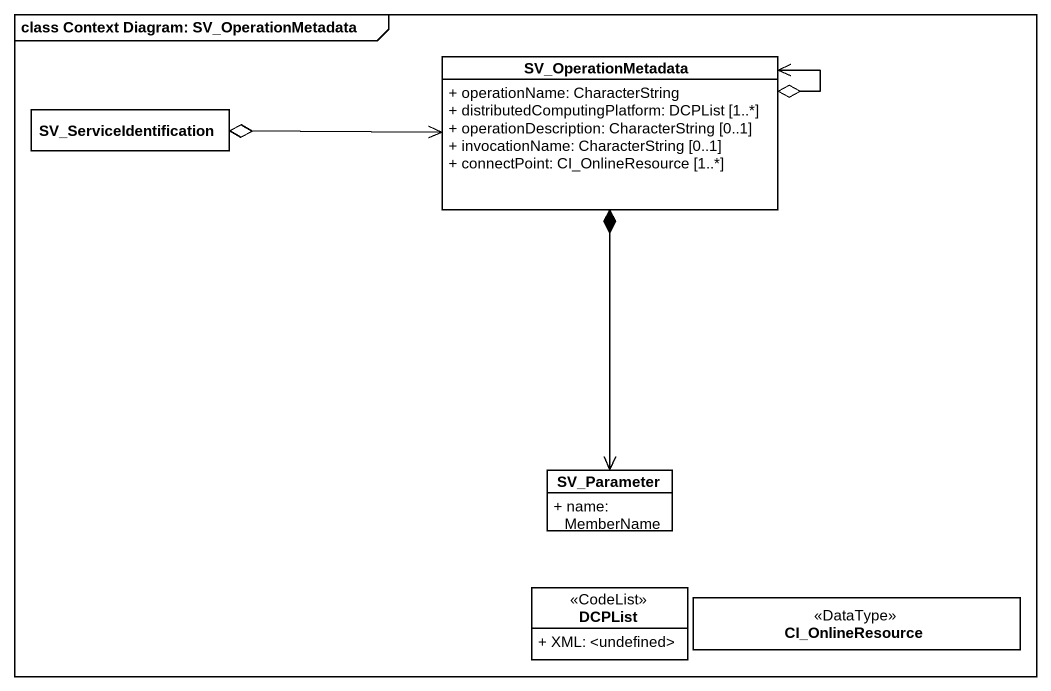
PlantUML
@startuml
mainframe class Context Diagram: SV_OperationMetadata
hide circle
hide empty members
skinparam classAttributeIconSize 0
class SV_OperationMetadata #FFFFFF {
  + operationName: CharacterString
  + distributedComputingPlatform: DCPList [1..*]
  + operationDescription: CharacterString [0..1]
  + invocationName: CharacterString [0..1]
  + connectPoint: CI_OnlineResource [1..*]
}
class SV_ServiceIdentification #FFFFFF
class SV_Parameter #FFFFFF {
  + name: MemberName
}
class DCPList <<CodeList>> #FFFFFF {
  + XML: <undefined>
}
class CI_OnlineResource <<DataType>> #FFFFFF
SV_OperationMetadata o--> SV_OperationMetadata
SV_OperationMetadata *--> SV_Parameter
SV_ServiceIdentification o-right-> SV_OperationMetadata
@enduml
